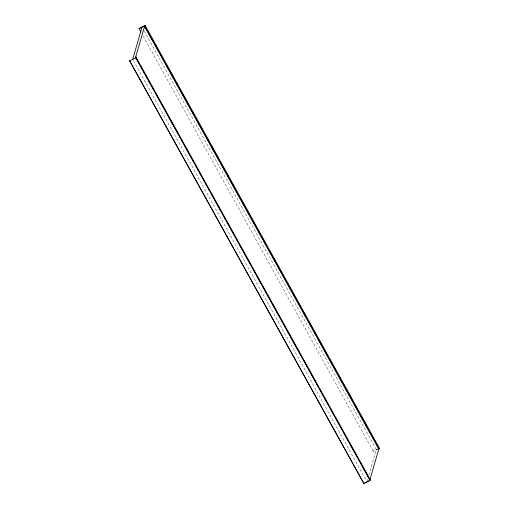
<?xml version="1.0" encoding="UTF-8"?>
<svg xmlns="http://www.w3.org/2000/svg" width="509" height="509" viewBox="0 0 509 509"><rect width="100%" height="100%" fill="white"/><g stroke="black" fill="none" stroke-linecap="round" stroke-linejoin="round"><path stroke-width="0.38" stroke-dasharray="2.54 1.91" d="M378.384 448.645L373.262 451.279L378.677 448.423M366.97 481.908L367.835 478.912M368.923 475.171L376.297 449.714L144.34 31.259M143.258 36.215L373.262 451.279M133.473 60.673L366.582 481.215"/><path stroke-width="0.76" d="M363.916 483.55L129.674 60.845L363.916 483.55L369.979 480.432L370.215 479.618L135.948 56.989L135.642 57.148L136.418 58.535M145.084 25.45L144.543 26.417L378.811 449.046L379.116 448.887L379.351 448.079L145.084 25.45L139.002 28.65L144.76 25.685L145.529 27.079M132.703 59.286L142.03 27.092M135.432 57.88L144.76 25.685M369.979 480.432L135.712 57.803L135.948 56.989M379.027 448.314L369.699 480.502L363.941 483.467M129.649 60.921L135.712 57.803M147.839 31.246L148.609 32.64M151.307 37.507L153.234 40.981M154.392 43.068L156.32 46.542M157.472 48.629L159.788 52.796M160.558 54.189L161.328 55.576M163.637 59.75L164.795 61.831M167.105 66.005L172.5 75.733M173.27 77.126L174.04 78.513M176.356 82.687L177.507 84.774M179.435 88.248L180.593 90.335M182.903 94.502L188.298 104.237M189.068 105.624L189.838 107.017M192.154 111.185L193.305 113.272M195.621 117.439L196.391 118.832M197.161 120.219L202.557 129.954M204.866 134.121L205.636 135.515M207.946 139.682L209.104 141.769M211.413 145.943L212.189 147.33M212.959 148.723L218.355 158.452M220.664 162.625L221.822 164.706M224.132 168.88L224.902 170.267M225.672 171.66L234.146 186.956M236.462 191.123L237.614 193.21M239.93 197.377L240.7 198.771M241.47 200.158L246.865 209.893M248.023 211.979L250.333 216.147M254.188 223.101L254.958 224.488M255.728 225.881L256.498 227.268M257.268 228.662L262.663 238.39M264.973 242.564L266.131 244.644M269.98 251.599L272.296 255.766M273.448 257.853L275.375 261.327M276.533 263.414L278.073 266.194M280.771 271.062L281.929 273.148M282.699 274.536L283.468 275.929M285.778 280.096L288.094 284.27M289.246 286.351L291.173 289.831M292.331 291.911L294.641 296.085M295.411 297.472L296.181 298.866M298.497 303.033L299.648 305.12M301.964 309.294L303.892 312.768M305.044 314.855L306.972 318.329M308.13 320.416L310.439 324.583M311.209 325.976L311.979 327.363M314.295 331.537L316.604 335.705M317.762 337.791L323.158 347.52M323.928 348.913L324.697 350.3M327.007 354.474L328.165 356.561M330.093 360.035L332.402 364.202M333.56 366.289L338.949 376.024M339.726 377.411L340.496 378.804M342.805 382.972L343.963 385.059M346.273 389.232L351.668 398.961M352.438 400.354L353.208 401.741M355.517 405.915L356.294 407.302M358.603 411.476L359.761 413.556M362.071 417.73L367.466 427.458M368.236 428.852L369.006 430.239M371.315 434.412L372.473 436.499M374.783 440.667L375.559 442.06M376.329 443.447L378.639 447.621M144.849 26.264L379.116 448.887M139.021 28.568L140.923 32.124M137.188 59.928L137.958 61.315M138.728 62.709L139.498 64.096M140.268 65.489L142.577 69.657M143.353 71.05L144.505 73.131M145.275 74.524L147.591 78.698M148.361 80.085L149.131 81.478M149.9 82.865L150.67 84.259M151.44 85.646L152.21 87.039M152.986 88.426L153.756 89.819M156.066 93.987L157.224 96.074M157.994 97.461L160.303 101.635M161.073 103.022L163.389 107.195M164.159 108.582L164.929 109.976M165.699 111.363L166.468 112.756M167.238 114.143L168.008 115.537M168.778 116.924L173.022 124.571M173.792 125.965L176.101 130.132M176.871 131.526L177.641 132.913M179.957 137.086L180.727 138.473M181.497 139.867L182.267 141.254M184.576 145.428L188.82 153.069M189.59 154.462L191.899 158.63M192.669 160.023L193.439 161.41M195.755 165.584L196.525 166.971M197.295 168.364L198.446 170.451M199.223 171.838L201.532 176.012M202.302 177.399L204.612 181.573M205.388 182.96L206.158 184.353M208.467 188.521L209.237 189.914M211.547 194.082L214.244 198.949M215.021 200.336L217.33 204.51M218.1 205.897L220.41 210.071M221.18 211.458L221.956 212.851M224.265 217.019L225.035 218.412M226.193 220.499L226.963 221.886M227.733 223.279L230.043 227.447M230.812 228.84L233.128 233.007M233.898 234.401L234.668 235.788M236.978 239.962L237.748 241.349M240.063 245.523L241.221 247.603M241.991 248.996L242.761 250.383M243.531 251.777L245.841 255.944M246.611 257.338L248.926 261.505M249.696 262.899L250.466 264.286M252.776 268.459L253.934 270.546M254.704 271.933L255.473 273.327M256.243 274.714L258.559 278.887M259.329 280.274L261.639 284.448M262.409 285.835L264.725 290.009M265.494 291.396L266.264 292.79M267.422 294.876L269.732 299.044M270.502 300.437L271.272 301.824M272.041 303.218L274.357 307.385M275.127 308.778L277.437 312.946M278.207 314.339L278.977 315.726M281.292 319.9L282.444 321.981M283.214 323.374L283.99 324.761M284.76 326.154L285.53 327.541M286.3 328.935L287.07 330.322M287.839 331.715L290.149 335.883M290.925 337.276L293.235 341.444M294.005 342.837L295.163 344.924M295.933 346.311L298.242 350.485M299.012 351.872L299.782 353.265M300.558 354.652L301.328 356.046M302.098 357.433L302.868 358.826M303.638 360.213L305.947 364.387M306.723 365.774L307.493 367.167M308.645 369.248L310.961 373.421M311.731 374.809L314.04 378.982M314.81 380.369L315.58 381.763M316.35 383.15L317.126 384.543M317.896 385.93L318.666 387.324M319.436 388.711L321.745 392.884M322.515 394.271L323.673 396.358M324.443 397.752L326.759 401.919M327.529 403.313L328.299 404.7M330.608 408.873L331.378 410.26M332.148 411.654L332.918 413.041M335.234 417.215L339.471 424.856M340.241 426.249L342.551 430.417M343.327 431.81L344.097 433.197M344.867 434.591L345.636 435.978M346.406 437.371L347.176 438.758M347.946 440.151L348.716 441.538M349.874 443.625L352.183 447.799M352.96 449.186L355.269 453.36M356.039 454.747L356.809 456.14M359.119 460.308L359.895 461.701M360.665 463.088L361.435 464.482M362.204 465.869L362.974 467.262M363.744 468.649L364.902 470.736M365.672 472.129L367.982 476.297M368.751 477.69L369.528 479.077"/></g></svg>
